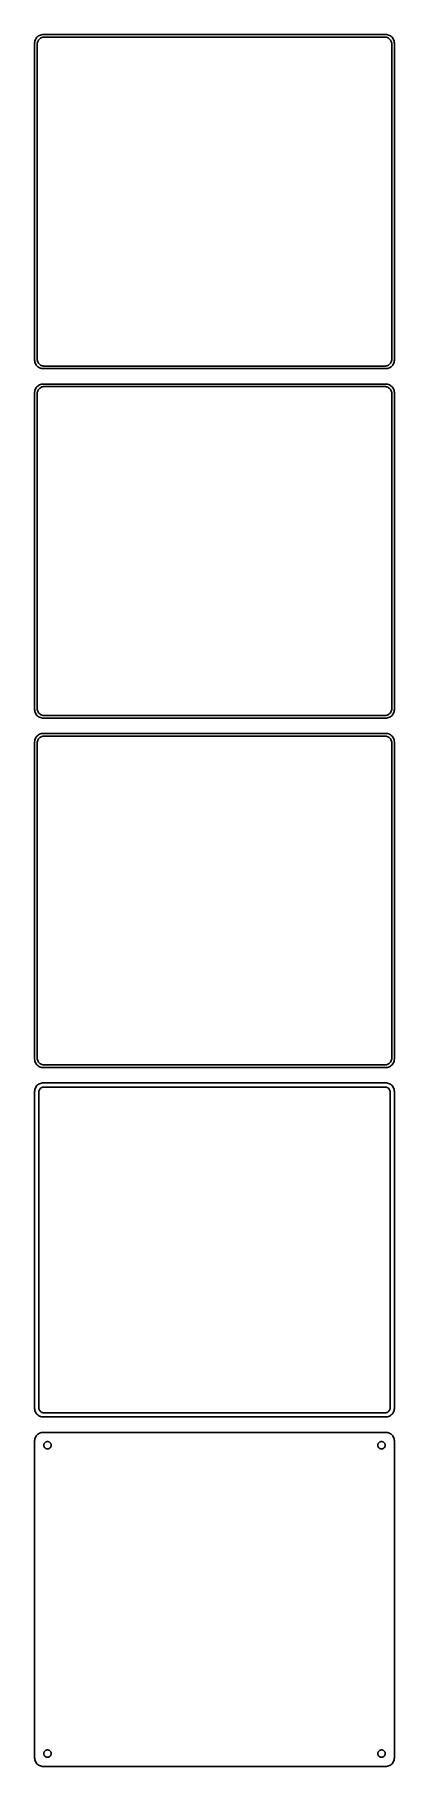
# Model space of a CAD drawing. Header units: metres. Extents: x -105 to 105, y 923 to 1933.
import ezdxf

# ---------------------------------------------------------------- set-up
doc = ezdxf.new("R2010")
doc.units = ezdxf.units.M

msp = doc.modelspace()

# ---------------------------------------------------------------- linework, layer by layer
for p, q in [((-104.045, 1931.44), (-104.382, 1930.91)), ((-103.645, 1931.92), (-104.045, 1931.44)), ((-103.187, 1932.35), (-103.645, 1931.92)), ((-102.679, 1932.72), (-103.187, 1932.35)), ((-102.129, 1933.02), (-102.679, 1932.72)), ((-102.416, 1930.74), (-102.05, 1931.08)), ((-101.545, 1933.26), (-102.129, 1933.02)), ((-102.05, 1931.08), (-101.643, 1931.38)), ((-101.643, 1931.38), (-101.203, 1931.62)), ((-100.937, 1933.41), (-101.545, 1933.26)), ((-101.203, 1931.62), (-100.736, 1931.8)), ((-100.314, 1933.49), (-100.937, 1933.41)), ((-100.736, 1931.8), (-100.25, 1931.93)), ((100.314, 1933.49), (-100.314, 1933.49)), ((-100.25, 1931.93), (-99.7512, 1931.99)), ((-99.7512, 1931.99), (99.7512, 1931.99)), ((99.7512, 1931.99), (100.25, 1931.93)), ((100.25, 1931.93), (100.736, 1931.8)), ((100.937, 1933.41), (100.314, 1933.49)), ((100.736, 1931.8), (101.203, 1931.62)), ((101.545, 1933.26), (100.937, 1933.41)), ((101.203, 1931.62), (101.643, 1931.38)), ((102.129, 1933.02), (101.545, 1933.26)), ((101.643, 1931.38), (102.05, 1931.08)), ((102.05, 1931.08), (102.416, 1930.74)), ((102.679, 1932.72), (102.129, 1933.02)), ((103.187, 1932.35), (102.679, 1932.72)), ((103.645, 1931.92), (103.187, 1932.35)), ((104.045, 1931.44), (103.645, 1931.92)), ((104.382, 1930.91), (104.045, 1931.44)), ((-104.961, 1929.13), (-105, 1928.5)), ((-105, 1928.5), (-105, 1743.5)), ((-104.843, 1929.74), (-104.961, 1929.13)), ((-104.649, 1930.34), (-104.843, 1929.74)), ((-104.382, 1930.91), (-104.649, 1930.34)), ((-103.5, 1928), (-103.468, 1928.5)), ((-103.5, 1744), (-103.5, 1928)), ((-103.468, 1928.5), (-103.374, 1928.99)), ((-103.374, 1928.99), (-103.219, 1929.47)), ((-103.219, 1929.47), (-103.005, 1929.93)), ((-103.005, 1929.93), (-102.736, 1930.35)), ((-102.736, 1930.35), (-102.416, 1930.74)), ((102.416, 1930.74), (102.736, 1930.35)), ((102.736, 1930.35), (103.005, 1929.93)), ((103.005, 1929.93), (103.219, 1929.47)), ((103.219, 1929.47), (103.374, 1928.99)), ((103.374, 1928.99), (103.468, 1928.5)), ((103.468, 1928.5), (103.5, 1928)), ((103.5, 1928), (103.5, 1744)), ((104.649, 1930.34), (104.382, 1930.91)), ((104.843, 1929.74), (104.649, 1930.34)), ((104.961, 1929.13), (104.843, 1929.74)), ((105, 1928.5), (104.961, 1929.13)), ((105, 1743.5), (105, 1928.5)), ((-105, 1743.5), (-104.961, 1742.87)), ((-104.961, 1742.87), (-104.843, 1742.26)), ((-104.843, 1742.26), (-104.649, 1741.66)), ((-104.649, 1741.66), (-104.382, 1741.09)), ((-104.382, 1741.09), (-104.045, 1740.56)), ((-104.045, 1740.56), (-103.645, 1740.08)), ((-103.645, 1740.08), (-103.187, 1739.65)), ((-103.468, 1743.5), (-103.5, 1744)), ((-103.374, 1743.01), (-103.468, 1743.5)), ((-103.219, 1742.53), (-103.374, 1743.01)), ((-103.005, 1742.07), (-103.219, 1742.53)), ((-103.187, 1739.65), (-102.679, 1739.28)), ((-102.736, 1741.65), (-103.005, 1742.07)), ((-102.416, 1741.26), (-102.736, 1741.65)), ((-102.679, 1739.28), (-102.129, 1738.98)), ((-102.05, 1740.92), (-102.416, 1741.26)), ((-102.129, 1738.98), (-101.545, 1738.74)), ((-101.643, 1740.62), (-102.05, 1740.92)), ((-101.203, 1740.38), (-101.643, 1740.62)), ((-100.736, 1740.2), (-101.203, 1740.38)), ((-100.25, 1740.07), (-100.736, 1740.2)), ((-99.7512, 1740.01), (-100.25, 1740.07)), ((99.7512, 1740.01), (-99.7512, 1740.01)), ((100.25, 1740.07), (99.7512, 1740.01)), ((100.736, 1740.2), (100.25, 1740.07)), ((101.203, 1740.38), (100.736, 1740.2)), ((101.643, 1740.62), (101.203, 1740.38)), ((101.545, 1738.74), (102.129, 1738.98)), ((102.05, 1740.92), (101.643, 1740.62)), ((102.416, 1741.26), (102.05, 1740.92)), ((102.129, 1738.98), (102.679, 1739.28)), ((102.736, 1741.65), (102.416, 1741.26)), ((102.679, 1739.28), (103.187, 1739.65)), ((103.005, 1742.07), (102.736, 1741.65)), ((103.219, 1742.53), (103.005, 1742.07)), ((103.187, 1739.65), (103.645, 1740.08)), ((103.374, 1743.01), (103.219, 1742.53)), ((103.468, 1743.5), (103.374, 1743.01)), ((103.5, 1744), (103.468, 1743.5)), ((103.645, 1740.08), (104.045, 1740.56)), ((104.045, 1740.56), (104.382, 1741.09)), ((104.382, 1741.09), (104.649, 1741.66)), ((104.649, 1741.66), (104.843, 1742.26)), ((104.843, 1742.26), (104.961, 1742.87)), ((104.961, 1742.87), (105, 1743.5)), ((-102.129, 1729.02), (-102.679, 1728.72)), ((-101.545, 1729.26), (-102.129, 1729.02)), ((-101.545, 1738.74), (-100.937, 1738.59)), ((-100.937, 1729.41), (-101.545, 1729.26)), ((-100.937, 1738.59), (-100.314, 1738.51)), ((-100.314, 1729.49), (-100.937, 1729.41)), ((-100.314, 1738.51), (100.314, 1738.51)), ((100.314, 1729.49), (-100.314, 1729.49)), ((100.314, 1738.51), (100.937, 1738.59)), ((100.937, 1729.41), (100.314, 1729.49)), ((100.937, 1738.59), (101.545, 1738.74)), ((101.545, 1729.26), (100.937, 1729.41)), ((102.129, 1729.02), (101.545, 1729.26)), ((102.679, 1728.72), (102.129, 1729.02)), ((-104.961, 1725.13), (-105, 1724.5)), ((-105, 1724.5), (-105, 1539.5)), ((-104.843, 1725.74), (-104.961, 1725.13)), ((-104.649, 1726.34), (-104.843, 1725.74)), ((-104.382, 1726.91), (-104.649, 1726.34)), ((-104.045, 1727.44), (-104.382, 1726.91)), ((-103.645, 1727.92), (-104.045, 1727.44)), ((-103.187, 1728.35), (-103.645, 1727.92)), ((-103.5, 1724), (-103.468, 1724.5)), ((-103.5, 1540), (-103.5, 1724)), ((-103.468, 1724.5), (-103.374, 1724.99)), ((-103.374, 1724.99), (-103.219, 1725.47)), ((-103.219, 1725.47), (-103.005, 1725.93)), ((-102.679, 1728.72), (-103.187, 1728.35)), ((-103.005, 1725.93), (-102.736, 1726.35)), ((-102.736, 1726.35), (-102.416, 1726.74)), ((-102.416, 1726.74), (-102.05, 1727.08)), ((-102.05, 1727.08), (-101.643, 1727.38)), ((-101.643, 1727.38), (-101.203, 1727.62)), ((-101.203, 1727.62), (-100.736, 1727.8)), ((-100.736, 1727.8), (-100.25, 1727.93)), ((-100.25, 1727.93), (-99.7512, 1727.99)), ((-99.7512, 1727.99), (99.7512, 1727.99)), ((99.7512, 1727.99), (100.25, 1727.93)), ((100.25, 1727.93), (100.736, 1727.8)), ((100.736, 1727.8), (101.203, 1727.62)), ((101.203, 1727.62), (101.643, 1727.38)), ((101.643, 1727.38), (102.05, 1727.08)), ((102.05, 1727.08), (102.416, 1726.74)), ((102.416, 1726.74), (102.736, 1726.35)), ((103.187, 1728.35), (102.679, 1728.72)), ((102.736, 1726.35), (103.005, 1725.93)), ((103.005, 1725.93), (103.219, 1725.47)), ((103.645, 1727.92), (103.187, 1728.35)), ((103.219, 1725.47), (103.374, 1724.99)), ((103.374, 1724.99), (103.468, 1724.5)), ((103.468, 1724.5), (103.5, 1724)), ((103.5, 1724), (103.5, 1540)), ((104.045, 1727.44), (103.645, 1727.92)), ((104.382, 1726.91), (104.045, 1727.44)), ((104.649, 1726.34), (104.382, 1726.91)), ((104.843, 1725.74), (104.649, 1726.34)), ((104.961, 1725.13), (104.843, 1725.74)), ((105, 1724.5), (104.961, 1725.13)), ((105, 1539.5), (105, 1724.5)), ((-105, 1539.5), (-104.961, 1538.87)), ((-104.961, 1538.87), (-104.843, 1538.26)), ((-104.843, 1538.26), (-104.649, 1537.66)), ((-104.649, 1537.66), (-104.382, 1537.09)), ((-104.382, 1537.09), (-104.045, 1536.56)), ((-103.468, 1539.5), (-103.5, 1540)), ((-103.374, 1539.01), (-103.468, 1539.5)), ((-103.219, 1538.53), (-103.374, 1539.01)), ((-103.005, 1538.07), (-103.219, 1538.53)), ((-102.736, 1537.65), (-103.005, 1538.07)), ((-102.416, 1537.26), (-102.736, 1537.65)), ((-102.05, 1536.92), (-102.416, 1537.26)), ((-101.643, 1536.62), (-102.05, 1536.92)), ((102.05, 1536.92), (101.643, 1536.62)), ((102.416, 1537.26), (102.05, 1536.92)), ((102.736, 1537.65), (102.416, 1537.26)), ((103.005, 1538.07), (102.736, 1537.65)), ((103.219, 1538.53), (103.005, 1538.07)), ((103.374, 1539.01), (103.219, 1538.53)), ((103.468, 1539.5), (103.374, 1539.01)), ((103.5, 1540), (103.468, 1539.5)), ((104.045, 1536.56), (104.382, 1537.09)), ((104.382, 1537.09), (104.649, 1537.66)), ((104.649, 1537.66), (104.843, 1538.26)), ((104.843, 1538.26), (104.961, 1538.87)), ((104.961, 1538.87), (105, 1539.5)), ((-104.045, 1536.56), (-103.645, 1536.08)), ((-103.645, 1536.08), (-103.187, 1535.65)), ((-103.187, 1535.65), (-102.679, 1535.28)), ((-102.679, 1535.28), (-102.129, 1534.98)), ((-102.129, 1534.98), (-101.545, 1534.74)), ((-101.203, 1536.38), (-101.643, 1536.62)), ((-101.545, 1534.74), (-100.937, 1534.59)), ((-100.736, 1536.2), (-101.203, 1536.38)), ((-100.937, 1534.59), (-100.314, 1534.51)), ((-100.25, 1536.07), (-100.736, 1536.2)), ((-100.314, 1534.51), (100.314, 1534.51)), ((-99.7512, 1536.01), (-100.25, 1536.07)), ((99.7512, 1536.01), (-99.7512, 1536.01)), ((100.25, 1536.07), (99.7512, 1536.01)), ((100.736, 1536.2), (100.25, 1536.07)), ((100.314, 1534.51), (100.937, 1534.59)), ((101.203, 1536.38), (100.736, 1536.2)), ((100.937, 1534.59), (101.545, 1534.74)), ((101.643, 1536.62), (101.203, 1536.38)), ((101.545, 1534.74), (102.129, 1534.98)), ((102.129, 1534.98), (102.679, 1535.28)), ((102.679, 1535.28), (103.187, 1535.65)), ((103.187, 1535.65), (103.645, 1536.08)), ((103.645, 1536.08), (104.045, 1536.56)), ((-104.961, 1521.13), (-105, 1520.5)), ((-105, 1520.5), (-105, 1335.5)), ((-104.843, 1521.74), (-104.961, 1521.13)), ((-104.649, 1522.34), (-104.843, 1521.74)), ((-104.382, 1522.91), (-104.649, 1522.34)), ((-104.045, 1523.44), (-104.382, 1522.91)), ((-103.645, 1523.92), (-104.045, 1523.44)), ((-103.187, 1524.35), (-103.645, 1523.92)), ((-103.5, 1520), (-103.468, 1520.5)), ((-103.5, 1336), (-103.5, 1520)), ((-103.468, 1520.5), (-103.374, 1520.99)), ((-103.374, 1520.99), (-103.219, 1521.47)), ((-103.219, 1521.47), (-103.005, 1521.93)), ((-102.679, 1524.72), (-103.187, 1524.35)), ((-103.005, 1521.93), (-102.736, 1522.35)), ((-102.736, 1522.35), (-102.416, 1522.74)), ((-102.129, 1525.02), (-102.679, 1524.72)), ((-102.416, 1522.74), (-102.05, 1523.08)), ((-101.545, 1525.26), (-102.129, 1525.02)), ((-102.05, 1523.08), (-101.643, 1523.38)), ((-101.643, 1523.38), (-101.203, 1523.62)), ((-100.937, 1525.41), (-101.545, 1525.26)), ((-101.203, 1523.62), (-100.736, 1523.8)), ((-100.314, 1525.49), (-100.937, 1525.41)), ((-100.736, 1523.8), (-100.25, 1523.93)), ((100.314, 1525.49), (-100.314, 1525.49)), ((-100.25, 1523.93), (-99.7512, 1523.99)), ((-99.7512, 1523.99), (99.7512, 1523.99)), ((99.7512, 1523.99), (100.25, 1523.93)), ((100.25, 1523.93), (100.736, 1523.8)), ((100.937, 1525.41), (100.314, 1525.49)), ((100.736, 1523.8), (101.203, 1523.62)), ((101.545, 1525.26), (100.937, 1525.41)), ((101.203, 1523.62), (101.643, 1523.38)), ((102.129, 1525.02), (101.545, 1525.26)), ((101.643, 1523.38), (102.05, 1523.08)), ((102.05, 1523.08), (102.416, 1522.74)), ((102.679, 1524.72), (102.129, 1525.02)), ((102.416, 1522.74), (102.736, 1522.35)), ((103.187, 1524.35), (102.679, 1524.72)), ((102.736, 1522.35), (103.005, 1521.93)), ((103.005, 1521.93), (103.219, 1521.47)), ((103.645, 1523.92), (103.187, 1524.35)), ((103.219, 1521.47), (103.374, 1520.99)), ((103.374, 1520.99), (103.468, 1520.5)), ((103.468, 1520.5), (103.5, 1520)), ((103.5, 1520), (103.5, 1336)), ((104.045, 1523.44), (103.645, 1523.92)), ((104.382, 1522.91), (104.045, 1523.44)), ((104.649, 1522.34), (104.382, 1522.91)), ((104.843, 1521.74), (104.649, 1522.34)), ((104.961, 1521.13), (104.843, 1521.74)), ((105, 1520.5), (104.961, 1521.13)), ((105, 1335.5), (105, 1520.5)), ((-105, 1335.5), (-104.961, 1334.87)), ((-104.961, 1334.87), (-104.843, 1334.26)), ((-103.468, 1335.5), (-103.5, 1336)), ((-103.374, 1335.01), (-103.468, 1335.5)), ((-103.219, 1334.53), (-103.374, 1335.01)), ((-103.005, 1334.07), (-103.219, 1334.53)), ((103.219, 1334.53), (103.005, 1334.07)), ((103.374, 1335.01), (103.219, 1334.53)), ((103.468, 1335.5), (103.374, 1335.01)), ((103.5, 1336), (103.468, 1335.5)), ((104.843, 1334.26), (104.961, 1334.87)), ((104.961, 1334.87), (105, 1335.5)), ((-104.843, 1334.26), (-104.649, 1333.66)), ((-104.649, 1333.66), (-104.382, 1333.09)), ((-104.382, 1333.09), (-104.045, 1332.56)), ((-104.045, 1332.56), (-103.645, 1332.08)), ((-103.645, 1332.08), (-103.187, 1331.65)), ((-103.187, 1331.65), (-102.679, 1331.28)), ((-102.736, 1333.65), (-103.005, 1334.07)), ((-102.416, 1333.26), (-102.736, 1333.65)), ((-102.679, 1331.28), (-102.129, 1330.98)), ((-102.05, 1332.92), (-102.416, 1333.26)), ((-102.129, 1330.98), (-101.545, 1330.74)), ((-101.643, 1332.62), (-102.05, 1332.92)), ((-101.203, 1332.38), (-101.643, 1332.62)), ((-101.545, 1330.74), (-100.937, 1330.59)), ((-100.736, 1332.2), (-101.203, 1332.38)), ((-100.937, 1330.59), (-100.314, 1330.51)), ((-100.25, 1332.07), (-100.736, 1332.2)), ((-100.314, 1330.51), (100.314, 1330.51)), ((-99.7512, 1332.01), (-100.25, 1332.07)), ((99.7512, 1332.01), (-99.7512, 1332.01)), ((100.25, 1332.07), (99.7512, 1332.01)), ((100.736, 1332.2), (100.25, 1332.07)), ((100.314, 1330.51), (100.937, 1330.59)), ((101.203, 1332.38), (100.736, 1332.2)), ((100.937, 1330.59), (101.545, 1330.74)), ((101.643, 1332.62), (101.203, 1332.38)), ((101.545, 1330.74), (102.129, 1330.98)), ((102.05, 1332.92), (101.643, 1332.62)), ((102.416, 1333.26), (102.05, 1332.92)), ((102.129, 1330.98), (102.679, 1331.28)), ((102.736, 1333.65), (102.416, 1333.26)), ((102.679, 1331.28), (103.187, 1331.65)), ((103.005, 1334.07), (102.736, 1333.65)), ((103.187, 1331.65), (103.645, 1332.08)), ((103.645, 1332.08), (104.045, 1332.56)), ((104.045, 1332.56), (104.382, 1333.09)), ((104.382, 1333.09), (104.649, 1333.66)), ((104.649, 1333.66), (104.843, 1334.26)), ((-104.961, 1317.13), (-105, 1316.5)), ((-105, 1316.5), (-105, 1131.5)), ((-104.843, 1317.74), (-104.961, 1317.13)), ((-104.649, 1318.34), (-104.843, 1317.74)), ((-104.382, 1318.91), (-104.649, 1318.34)), ((-104.045, 1319.44), (-104.382, 1318.91)), ((-103.645, 1319.92), (-104.045, 1319.44)), ((-103.187, 1320.35), (-103.645, 1319.92)), ((-102.679, 1320.72), (-103.187, 1320.35)), ((-102.129, 1321.02), (-102.679, 1320.72)), ((-102.613, 1316), (-102.588, 1316.39)), ((-102.613, 1132), (-102.613, 1316)), ((-102.588, 1316.39), (-102.515, 1316.77)), ((-102.515, 1316.77), (-102.394, 1317.15)), ((-102.394, 1317.15), (-102.228, 1317.5)), ((-102.228, 1317.5), (-102.018, 1317.83)), ((-101.545, 1321.26), (-102.129, 1321.02)), ((-102.018, 1317.83), (-101.769, 1318.13)), ((-101.769, 1318.13), (-101.484, 1318.4)), ((-100.937, 1321.41), (-101.545, 1321.26)), ((-101.484, 1318.4), (-101.168, 1318.63)), ((-101.168, 1318.63), (-100.825, 1318.82)), ((-100.314, 1321.49), (-100.937, 1321.41)), ((-100.825, 1318.82), (-100.462, 1318.96)), ((-100.462, 1318.96), (-100.083, 1319.06)), ((100.314, 1321.49), (-100.314, 1321.49)), ((-100.083, 1319.06), (-99.6955, 1319.11)), ((-99.6955, 1319.11), (99.6955, 1319.11)), ((99.6955, 1319.11), (100.083, 1319.06)), ((100.083, 1319.06), (100.462, 1318.96)), ((100.937, 1321.41), (100.314, 1321.49)), ((100.462, 1318.96), (100.825, 1318.82)), ((100.825, 1318.82), (101.168, 1318.63)), ((101.545, 1321.26), (100.937, 1321.41)), ((101.168, 1318.63), (101.484, 1318.4)), ((101.484, 1318.4), (101.769, 1318.13)), ((102.129, 1321.02), (101.545, 1321.26)), ((101.769, 1318.13), (102.018, 1317.83)), ((102.018, 1317.83), (102.228, 1317.5)), ((102.679, 1320.72), (102.129, 1321.02)), ((102.228, 1317.5), (102.394, 1317.15)), ((102.394, 1317.15), (102.515, 1316.77)), ((102.515, 1316.77), (102.588, 1316.39)), ((102.588, 1316.39), (102.613, 1316)), ((102.613, 1316), (102.613, 1132)), ((103.187, 1320.35), (102.679, 1320.72)), ((103.645, 1319.92), (103.187, 1320.35)), ((104.045, 1319.44), (103.645, 1319.92)), ((104.382, 1318.91), (104.045, 1319.44)), ((104.649, 1318.34), (104.382, 1318.91)), ((104.843, 1317.74), (104.649, 1318.34)), ((104.961, 1317.13), (104.843, 1317.74)), ((105, 1316.5), (104.961, 1317.13)), ((105, 1131.5), (105, 1316.5)), ((-105, 1131.5), (-104.961, 1130.87)), ((-104.961, 1130.87), (-104.843, 1130.26)), ((-104.843, 1130.26), (-104.649, 1129.66)), ((-104.649, 1129.66), (-104.382, 1129.09)), ((-104.382, 1129.09), (-104.045, 1128.56)), ((-104.045, 1128.56), (-103.645, 1128.08)), ((-103.645, 1128.08), (-103.187, 1127.65)), ((-103.187, 1127.65), (-102.679, 1127.28)), ((-102.679, 1127.28), (-102.129, 1126.98)), ((-102.588, 1131.61), (-102.613, 1132)), ((-102.515, 1131.23), (-102.588, 1131.61)), ((-102.394, 1130.85), (-102.515, 1131.23)), ((-102.228, 1130.5), (-102.394, 1130.85)), ((-102.018, 1130.17), (-102.228, 1130.5)), ((-102.129, 1126.98), (-101.545, 1126.74)), ((-101.769, 1129.87), (-102.018, 1130.17)), ((-101.484, 1129.6), (-101.769, 1129.87)), ((-101.545, 1126.74), (-100.937, 1126.59)), ((-101.168, 1129.37), (-101.484, 1129.6)), ((-100.825, 1129.18), (-101.168, 1129.37)), ((-100.937, 1126.59), (-100.314, 1126.51)), ((-100.462, 1129.04), (-100.825, 1129.18)), ((-100.083, 1128.94), (-100.462, 1129.04)), ((-100.314, 1126.51), (100.314, 1126.51)), ((-99.6955, 1128.89), (-100.083, 1128.94)), ((99.6955, 1128.89), (-99.6955, 1128.89)), ((100.083, 1128.94), (99.6955, 1128.89)), ((100.462, 1129.04), (100.083, 1128.94)), ((100.314, 1126.51), (100.937, 1126.59)), ((100.825, 1129.18), (100.462, 1129.04)), ((101.168, 1129.37), (100.825, 1129.18)), ((100.937, 1126.59), (101.545, 1126.74)), ((101.484, 1129.6), (101.168, 1129.37)), ((101.769, 1129.87), (101.484, 1129.6)), ((101.545, 1126.74), (102.129, 1126.98)), ((102.018, 1130.17), (101.769, 1129.87)), ((102.228, 1130.5), (102.018, 1130.17)), ((102.129, 1126.98), (102.679, 1127.28)), ((102.394, 1130.85), (102.228, 1130.5)), ((102.515, 1131.23), (102.394, 1130.85)), ((102.588, 1131.61), (102.515, 1131.23)), ((102.613, 1132), (102.588, 1131.61)), ((102.679, 1127.28), (103.187, 1127.65)), ((103.187, 1127.65), (103.645, 1128.08)), ((103.645, 1128.08), (104.045, 1128.56)), ((104.045, 1128.56), (104.382, 1129.09)), ((104.382, 1129.09), (104.649, 1129.66)), ((104.649, 1129.66), (104.843, 1130.26)), ((104.843, 1130.26), (104.961, 1130.87)), ((104.961, 1130.87), (105, 1131.5)), ((-104.961, 1113.13), (-105, 1112.5)), ((-105, 1112.5), (-105, 927.5)), ((-104.843, 1113.74), (-104.961, 1113.13)), ((-104.649, 1114.34), (-104.843, 1113.74)), ((-104.382, 1114.91), (-104.649, 1114.34)), ((-104.045, 1115.44), (-104.382, 1114.91)), ((-103.645, 1115.92), (-104.045, 1115.44)), ((-103.187, 1116.35), (-103.645, 1115.92)), ((-102.679, 1116.72), (-103.187, 1116.35)), ((-102.129, 1117.02), (-102.679, 1116.72)), ((-101.545, 1117.26), (-102.129, 1117.02)), ((-100.937, 1117.41), (-101.545, 1117.26)), ((-100.314, 1117.49), (-100.937, 1117.41)), ((100.314, 1117.49), (-100.314, 1117.49)), ((-98.1598, 1112.03), (-97.9001, 1112.1)), ((-97.9001, 1112.1), (-97.6341, 1112.13)), ((-97.6341, 1112.13), (-97.3659, 1112.13)), ((-97.3659, 1112.13), (-97.0999, 1112.1)), ((-97.0999, 1112.1), (-96.8401, 1112.03)), ((96.8401, 1112.03), (97.0999, 1112.1)), ((97.0999, 1112.1), (97.3659, 1112.13)), ((97.3659, 1112.13), (97.6341, 1112.13)), ((97.6341, 1112.13), (97.9001, 1112.1)), ((97.9001, 1112.1), (98.1598, 1112.03)), ((100.937, 1117.41), (100.314, 1117.49)), ((101.545, 1117.26), (100.937, 1117.41)), ((102.129, 1117.02), (101.545, 1117.26)), ((102.679, 1116.72), (102.129, 1117.02)), ((103.187, 1116.35), (102.679, 1116.72)), ((103.645, 1115.92), (103.187, 1116.35)), ((104.045, 1115.44), (103.645, 1115.92)), ((104.382, 1114.91), (104.045, 1115.44)), ((104.649, 1114.34), (104.382, 1114.91)), ((104.843, 1113.74), (104.649, 1114.34)), ((104.961, 1113.13), (104.843, 1113.74)), ((105, 1112.5), (104.961, 1113.13)), ((105, 927.5), (105, 1112.5)), ((-99.6353, 1110), (-99.6185, 1110.27)), ((-99.6185, 1109.73), (-99.6353, 1110)), ((-99.6185, 1110.27), (-99.5682, 1110.53)), ((-99.5682, 1109.47), (-99.6185, 1109.73)), ((-99.5682, 1110.53), (-99.4853, 1110.79)), ((-99.4853, 1109.21), (-99.5682, 1109.47)), ((-99.4853, 1110.79), (-99.3712, 1111.03)), ((-99.3712, 1108.97), (-99.4853, 1109.21)), ((-99.3712, 1111.03), (-99.2275, 1111.26)), ((-99.2275, 1108.74), (-99.3712, 1108.97)), ((-99.2275, 1111.26), (-99.0566, 1111.46)), ((-99.0566, 1108.54), (-99.2275, 1108.74)), ((-99.0566, 1111.46), (-98.8611, 1111.65)), ((-98.8611, 1108.35), (-99.0566, 1108.54)), ((-98.8611, 1111.65), (-98.6441, 1111.8)), ((-98.6441, 1108.2), (-98.8611, 1108.35)), ((-98.6441, 1111.8), (-98.4092, 1111.93)), ((-98.4092, 1108.07), (-98.6441, 1108.2)), ((-98.4092, 1111.93), (-98.1598, 1112.03)), ((-98.1598, 1107.97), (-98.4092, 1108.07)), ((-97.9001, 1107.9), (-98.1598, 1107.97)), ((-97.6341, 1107.87), (-97.9001, 1107.9)), ((-97.3659, 1107.87), (-97.6341, 1107.87)), ((-97.0999, 1107.9), (-97.3659, 1107.87)), ((-96.8401, 1107.97), (-97.0999, 1107.9)), ((-96.8401, 1112.03), (-96.5908, 1111.93)), ((-96.5908, 1108.07), (-96.8401, 1107.97)), ((-96.5908, 1111.93), (-96.3559, 1111.8)), ((-96.3559, 1108.2), (-96.5908, 1108.07)), ((-96.3559, 1111.8), (-96.1389, 1111.65)), ((-96.1389, 1108.35), (-96.3559, 1108.2)), ((-96.1389, 1111.65), (-95.9434, 1111.46)), ((-95.9434, 1108.54), (-96.1389, 1108.35)), ((-95.9434, 1111.46), (-95.7725, 1111.26)), ((-95.7725, 1108.74), (-95.9434, 1108.54)), ((-95.7725, 1111.26), (-95.6288, 1111.03)), ((-95.6288, 1108.97), (-95.7725, 1108.74)), ((-95.6288, 1111.03), (-95.5146, 1110.79)), ((-95.5146, 1109.21), (-95.6288, 1108.97)), ((-95.5146, 1110.79), (-95.4318, 1110.53)), ((-95.4318, 1109.47), (-95.5146, 1109.21)), ((-95.4318, 1110.53), (-95.3815, 1110.27)), ((-95.3815, 1109.73), (-95.4318, 1109.47)), ((-95.3815, 1110.27), (-95.3647, 1110)), ((-95.3647, 1110), (-95.3815, 1109.73)), ((95.3647, 1110), (95.3815, 1110.27)), ((95.3815, 1109.73), (95.3647, 1110)), ((95.3815, 1110.27), (95.4318, 1110.53)), ((95.4318, 1109.47), (95.3815, 1109.73)), ((95.4318, 1110.53), (95.5146, 1110.79)), ((95.5146, 1109.21), (95.4318, 1109.47)), ((95.5146, 1110.79), (95.6288, 1111.03)), ((95.6288, 1108.97), (95.5146, 1109.21)), ((95.6288, 1111.03), (95.7725, 1111.26)), ((95.7725, 1108.74), (95.6288, 1108.97)), ((95.7725, 1111.26), (95.9434, 1111.46)), ((95.9434, 1108.54), (95.7725, 1108.74)), ((95.9434, 1111.46), (96.1389, 1111.65)), ((96.1389, 1108.35), (95.9434, 1108.54)), ((96.1389, 1111.65), (96.3559, 1111.8)), ((96.3559, 1108.2), (96.1389, 1108.35)), ((96.3559, 1111.8), (96.5908, 1111.93)), ((96.5908, 1108.07), (96.3559, 1108.2)), ((96.5908, 1111.93), (96.8401, 1112.03)), ((96.8401, 1107.97), (96.5908, 1108.07)), ((97.0999, 1107.9), (96.8401, 1107.97)), ((97.3659, 1107.87), (97.0999, 1107.9)), ((97.6341, 1107.87), (97.3659, 1107.87)), ((97.9001, 1107.9), (97.6341, 1107.87)), ((98.1598, 1107.97), (97.9001, 1107.9)), ((98.1598, 1112.03), (98.4092, 1111.93)), ((98.4092, 1108.07), (98.1598, 1107.97)), ((98.4092, 1111.93), (98.6441, 1111.8)), ((98.6441, 1108.2), (98.4092, 1108.07)), ((98.6441, 1111.8), (98.8611, 1111.65)), ((98.8611, 1108.35), (98.6441, 1108.2)), ((98.8611, 1111.65), (99.0566, 1111.46)), ((99.0566, 1108.54), (98.8611, 1108.35)), ((99.0566, 1111.46), (99.2275, 1111.26)), ((99.2275, 1108.74), (99.0566, 1108.54)), ((99.2275, 1111.26), (99.3712, 1111.03)), ((99.3712, 1108.97), (99.2275, 1108.74)), ((99.3712, 1111.03), (99.4853, 1110.79)), ((99.4853, 1109.21), (99.3712, 1108.97)), ((99.4853, 1110.79), (99.5682, 1110.53)), ((99.5682, 1109.47), (99.4853, 1109.21)), ((99.5682, 1110.53), (99.6185, 1110.27)), ((99.6185, 1109.73), (99.5682, 1109.47)), ((99.6185, 1110.27), (99.6353, 1110)), ((99.6353, 1110), (99.6185, 1109.73)), ((-99.6353, 930), (-99.6185, 930.268)), ((-99.6185, 930.268), (-99.5682, 930.531)), ((-99.5682, 930.531), (-99.4853, 930.786)), ((-99.4853, 930.786), (-99.3712, 931.029)), ((-99.3712, 931.029), (-99.2275, 931.255)), ((-99.2275, 931.255), (-99.0566, 931.462)), ((-99.0566, 931.462), (-98.8611, 931.645)), ((-98.8611, 931.645), (-98.6441, 931.803)), ((-98.6441, 931.803), (-98.4092, 931.932)), ((-98.4092, 931.932), (-98.1598, 932.031)), ((-98.1598, 932.031), (-97.9001, 932.097)), ((-97.9001, 932.097), (-97.6341, 932.131)), ((-97.6341, 932.131), (-97.3659, 932.131)), ((-97.3659, 932.131), (-97.0999, 932.097)), ((-97.0999, 932.097), (-96.8401, 932.031)), ((-96.8401, 932.031), (-96.5908, 931.932)), ((-96.5908, 931.932), (-96.3559, 931.803)), ((-96.3559, 931.803), (-96.1389, 931.645)), ((-96.1389, 931.645), (-95.9434, 931.462)), ((-95.9434, 931.462), (-95.7725, 931.255)), ((-95.7725, 931.255), (-95.6288, 931.029)), ((-95.6288, 931.029), (-95.5146, 930.786)), ((-95.5146, 930.786), (-95.4318, 930.531)), ((-95.4318, 930.531), (-95.3815, 930.268)), ((-95.3815, 930.268), (-95.3647, 930)), ((95.3647, 930), (95.3815, 930.268)), ((95.3815, 930.268), (95.4318, 930.531)), ((95.4318, 930.531), (95.5146, 930.786)), ((95.5146, 930.786), (95.6288, 931.029)), ((95.6288, 931.029), (95.7725, 931.255)), ((95.7725, 931.255), (95.9434, 931.462)), ((95.9434, 931.462), (96.1389, 931.645)), ((96.1389, 931.645), (96.3559, 931.803)), ((96.3559, 931.803), (96.5908, 931.932)), ((96.5908, 931.932), (96.8401, 932.031)), ((96.8401, 932.031), (97.0999, 932.097)), ((97.0999, 932.097), (97.3659, 932.131)), ((97.3659, 932.131), (97.6341, 932.131)), ((97.6341, 932.131), (97.9001, 932.097)), ((97.9001, 932.097), (98.1598, 932.031)), ((98.1598, 932.031), (98.4092, 931.932)), ((98.4092, 931.932), (98.6441, 931.803)), ((98.6441, 931.803), (98.8611, 931.645)), ((98.8611, 931.645), (99.0566, 931.462)), ((99.0566, 931.462), (99.2275, 931.255)), ((99.2275, 931.255), (99.3712, 931.029)), ((99.3712, 931.029), (99.4853, 930.786)), ((99.4853, 930.786), (99.5682, 930.531)), ((99.5682, 930.531), (99.6185, 930.268)), ((99.6185, 930.268), (99.6353, 930)), ((-105, 927.5), (-104.961, 926.873)), ((-104.961, 926.873), (-104.843, 926.257)), ((-104.843, 926.257), (-104.649, 925.659)), ((-104.649, 925.659), (-104.382, 925.091)), ((-104.382, 925.091), (-104.045, 924.561)), ((-104.045, 924.561), (-103.645, 924.077)), ((-103.645, 924.077), (-103.187, 923.647)), ((-103.187, 923.647), (-102.679, 923.278)), ((-102.679, 923.278), (-102.129, 922.976)), ((-102.129, 922.976), (-101.545, 922.745)), ((-101.545, 922.745), (-100.937, 922.589)), ((-100.937, 922.589), (-100.314, 922.51)), ((-100.314, 922.51), (100.314, 922.51)), ((-99.6185, 929.732), (-99.6353, 930)), ((-99.5682, 929.469), (-99.6185, 929.732)), ((-99.4853, 929.214), (-99.5682, 929.469)), ((-99.3712, 928.971), (-99.4853, 929.214)), ((-99.2275, 928.745), (-99.3712, 928.971)), ((-99.0566, 928.538), (-99.2275, 928.745)), ((-98.8611, 928.355), (-99.0566, 928.538)), ((-98.6441, 928.197), (-98.8611, 928.355)), ((-98.4092, 928.068), (-98.6441, 928.197)), ((-98.1598, 927.969), (-98.4092, 928.068)), ((-97.9001, 927.903), (-98.1598, 927.969)), ((-97.6341, 927.869), (-97.9001, 927.903)), ((-97.3659, 927.869), (-97.6341, 927.869)), ((-97.0999, 927.903), (-97.3659, 927.869)), ((-96.8401, 927.969), (-97.0999, 927.903)), ((-96.5908, 928.068), (-96.8401, 927.969)), ((-96.3559, 928.197), (-96.5908, 928.068)), ((-96.1389, 928.355), (-96.3559, 928.197)), ((-95.9434, 928.538), (-96.1389, 928.355)), ((-95.7725, 928.745), (-95.9434, 928.538)), ((-95.6288, 928.971), (-95.7725, 928.745)), ((-95.5146, 929.214), (-95.6288, 928.971)), ((-95.4318, 929.469), (-95.5146, 929.214)), ((-95.3815, 929.732), (-95.4318, 929.469)), ((-95.3647, 930), (-95.3815, 929.732)), ((95.3815, 929.732), (95.3647, 930)), ((95.4318, 929.469), (95.3815, 929.732)), ((95.5146, 929.214), (95.4318, 929.469)), ((95.6288, 928.971), (95.5146, 929.214)), ((95.7725, 928.745), (95.6288, 928.971)), ((95.9434, 928.538), (95.7725, 928.745)), ((96.1389, 928.355), (95.9434, 928.538)), ((96.3559, 928.197), (96.1389, 928.355)), ((96.5908, 928.068), (96.3559, 928.197)), ((96.8401, 927.969), (96.5908, 928.068)), ((97.0999, 927.903), (96.8401, 927.969)), ((97.3659, 927.869), (97.0999, 927.903)), ((97.6341, 927.869), (97.3659, 927.869)), ((97.9001, 927.903), (97.6341, 927.869)), ((98.1598, 927.969), (97.9001, 927.903)), ((98.4092, 928.068), (98.1598, 927.969)), ((98.6441, 928.197), (98.4092, 928.068)), ((98.8611, 928.355), (98.6441, 928.197)), ((99.0566, 928.538), (98.8611, 928.355)), ((99.2275, 928.745), (99.0566, 928.538)), ((99.3712, 928.971), (99.2275, 928.745)), ((99.4853, 929.214), (99.3712, 928.971)), ((99.5682, 929.469), (99.4853, 929.214)), ((99.6185, 929.732), (99.5682, 929.469)), ((99.6353, 930), (99.6185, 929.732)), ((100.314, 922.51), (100.937, 922.589)), ((100.937, 922.589), (101.545, 922.745)), ((101.545, 922.745), (102.129, 922.976)), ((102.129, 922.976), (102.679, 923.278)), ((102.679, 923.278), (103.187, 923.647)), ((103.187, 923.647), (103.645, 924.077)), ((103.645, 924.077), (104.045, 924.561)), ((104.045, 924.561), (104.382, 925.091)), ((104.382, 925.091), (104.649, 925.659)), ((104.649, 925.659), (104.843, 926.257)), ((104.843, 926.257), (104.961, 926.873)), ((104.961, 926.873), (105, 927.5))]:
    msp.add_line(p, q)

doc.saveas('drawing.dxf')
